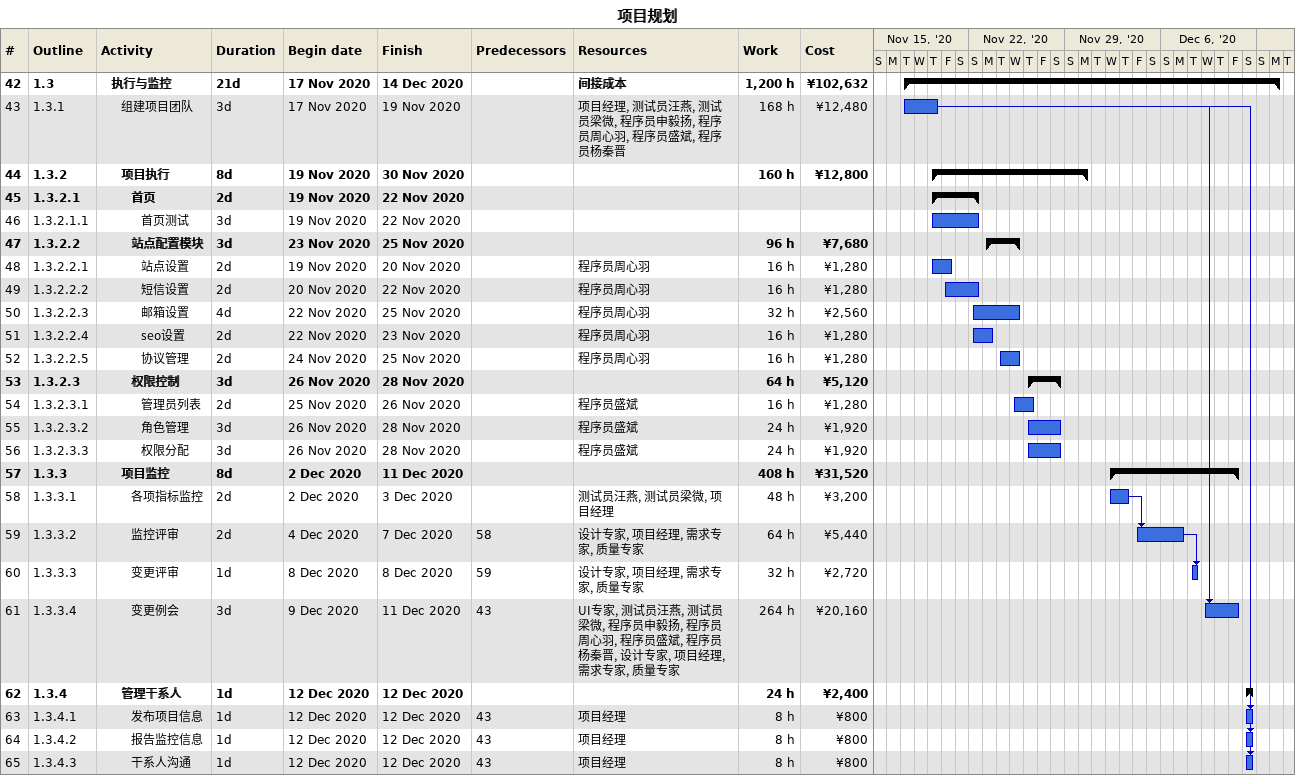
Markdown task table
项目规划

| ID | WBS | Task | Duration | Start | Finish | Predecessors | Resources | Work (h) | Cost (¥) |
|---|---|---|---|---|---|---|---|---|---|
| 42 | 1.3 | **执行与监控** | 21d | 2020-11-17 | 2020-12-14 |  | 间接成本 | 1200 | 102632 |
| 43 | 1.3.1 | 组建项目团队 | 3d | 2020-11-17 | 2020-11-19 |  | 项目经理, 测试员汪燕, 测试员梁微, 程序员申毅扬, 程序员周心羽, 程序员盛斌, 程序员杨秦晋 | 168 | 12480 |
| 44 | 1.3.2 | **项目执行** | 8d | 2020-11-19 | 2020-11-30 |  |  | 160 | 12800 |
| 45 | 1.3.2.1 | **首页** | 2d | 2020-11-19 | 2020-11-22 |  |  |  |  |
| 46 | 1.3.2.1.1 | 首页测试 | 3d | 2020-11-19 | 2020-11-22 |  |  |  |  |
| 47 | 1.3.2.2 | **站点配置模块** | 3d | 2020-11-23 | 2020-11-25 |  |  | 96 | 7680 |
| 48 | 1.3.2.2.1 | 站点设置 | 2d | 2020-11-19 | 2020-11-20 |  | 程序员周心羽 | 16 | 1280 |
| 49 | 1.3.2.2.2 | 短信设置 | 2d | 2020-11-20 | 2020-11-22 |  | 程序员周心羽 | 16 | 1280 |
| 50 | 1.3.2.2.3 | 邮箱设置 | 4d | 2020-11-22 | 2020-11-25 |  | 程序员周心羽 | 32 | 2560 |
| 51 | 1.3.2.2.4 | seo设置 | 2d | 2020-11-22 | 2020-11-23 |  | 程序员周心羽 | 16 | 1280 |
| 52 | 1.3.2.2.5 | 协议管理 | 2d | 2020-11-24 | 2020-11-25 |  | 程序员周心羽 | 16 | 1280 |
| 53 | 1.3.2.3 | **权限控制** | 3d | 2020-11-26 | 2020-11-28 |  |  | 64 | 5120 |
| 54 | 1.3.2.3.1 | 管理员列表 | 2d | 2020-11-25 | 2020-11-26 |  | 程序员盛斌 | 16 | 1280 |
| 55 | 1.3.2.3.2 | 角色管理 | 3d | 2020-11-26 | 2020-11-28 |  | 程序员盛斌 | 24 | 1920 |
| 56 | 1.3.2.3.3 | 权限分配 | 3d | 2020-11-26 | 2020-11-28 |  | 程序员盛斌 | 24 | 1920 |
| 57 | 1.3.3 | **项目监控** | 8d | 2020-12-02 | 2020-12-11 |  |  | 408 | 31520 |
| 58 | 1.3.3.1 | 各项指标监控 | 2d | 2020-12-02 | 2020-12-03 |  | 测试员汪燕, 测试员梁微, 项目经理 | 48 | 3200 |
| 59 | 1.3.3.2 | 监控评审 | 2d | 2020-12-04 | 2020-12-07 | 58 | 设计专家, 项目经理, 需求专家, 质量专家 | 64 | 5440 |
| 60 | 1.3.3.3 | 变更评审 | 1d | 2020-12-08 | 2020-12-08 | 59 | 设计专家, 项目经理, 需求专家, 质量专家 | 32 | 2720 |
| 61 | 1.3.3.4 | 变更例会 | 3d | 2020-12-09 | 2020-12-11 | 43 | UI专家, 测试员汪燕, 测试员梁微, 程序员申毅扬, 程序员周心羽, 程序员盛斌, 程序员杨秦晋, 设计专家, 项目经理, 需求专家, 质量专家 | 264 | 20160 |
| 62 | 1.3.4 | **管理干系人** | 1d | 2020-12-12 | 2020-12-12 |  |  | 24 | 2400 |
| 63 | 1.3.4.1 | 发布项目信息 | 1d | 2020-12-12 | 2020-12-12 | 43 | 项目经理 | 8 | 800 |
| 64 | 1.3.4.2 | 报告监控信息 | 1d | 2020-12-12 | 2020-12-12 | 43 | 项目经理 | 8 | 800 |
| 65 | 1.3.4.3 | 干系人沟通 | 1d | 2020-12-12 | 2020-12-12 | 43 | 项目经理 | 8 | 800 |
